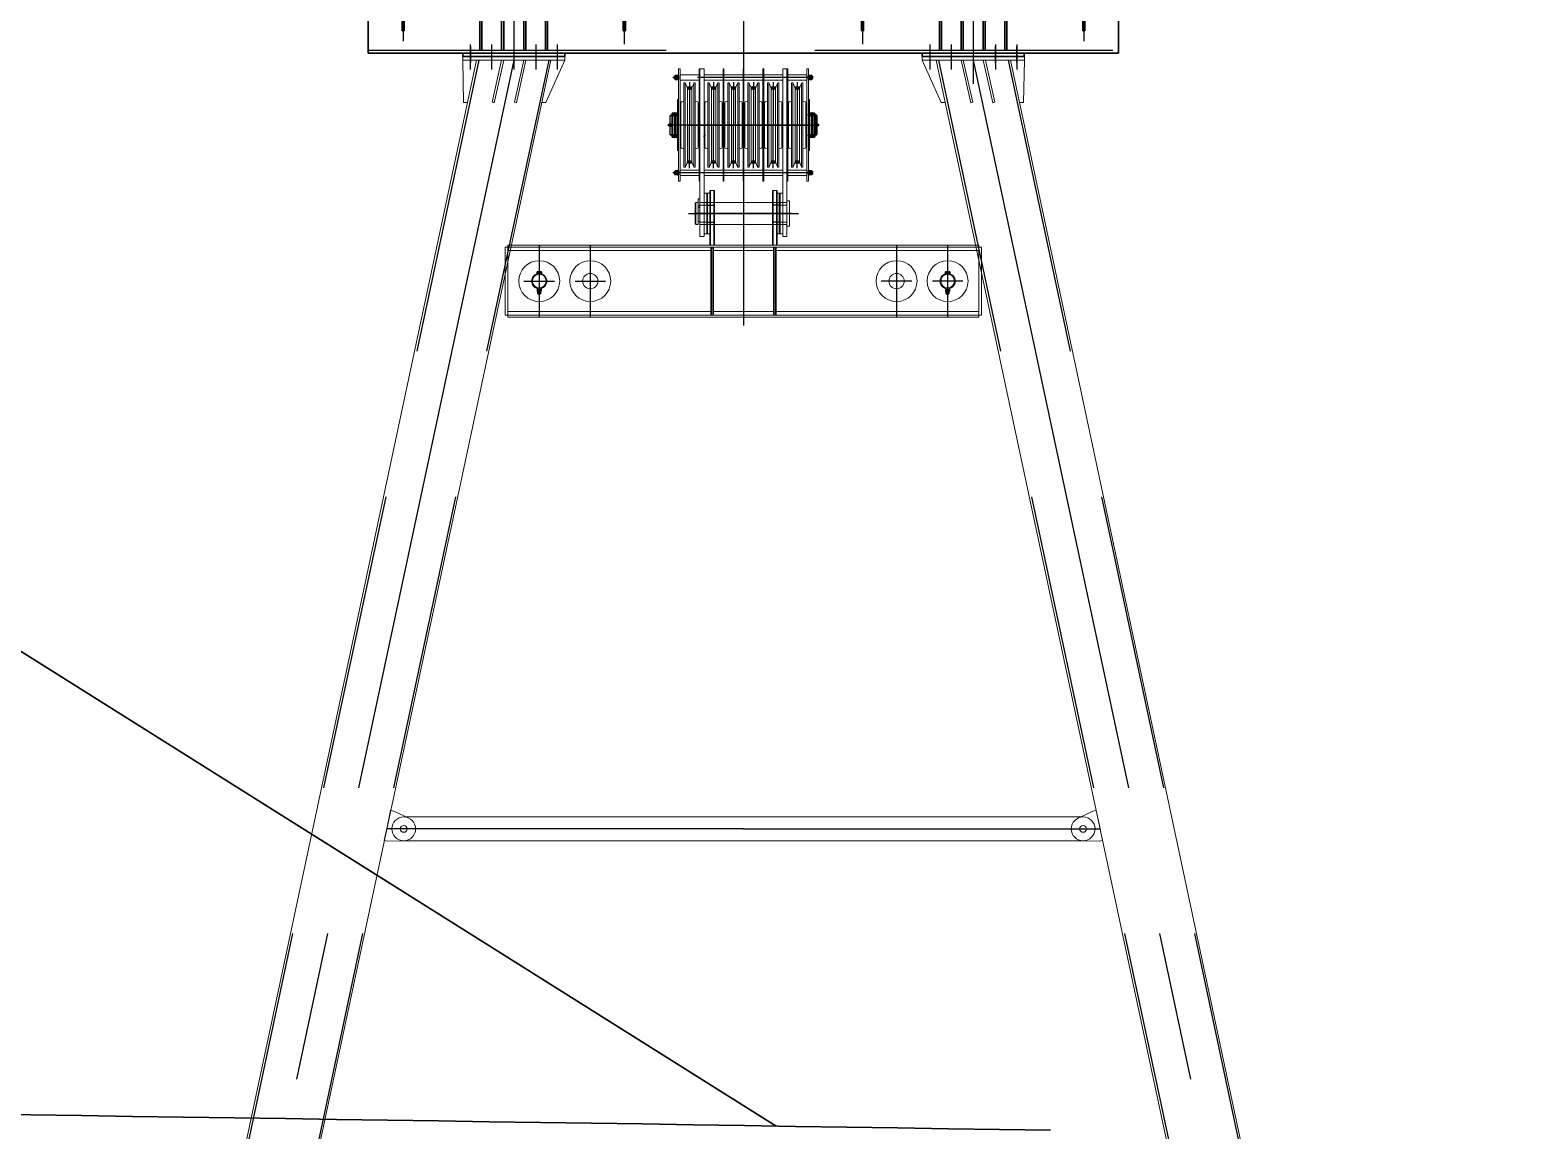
# Model space of a CAD drawing. Extents: x 1767995 to 4174245, y 542814 to 862564.
# Drawn here: x 2596542 to 2605273, y 671551 to 678020 of the extents above; entities that cross this region are included whole.
import ezdxf

# ---------------------------------------------------------------- set-up
doc = ezdxf.new("R2010")
doc.units = 0
doc.header["$LTSCALE"] = 3500
for name, pattern in [('CENTER', [2, 1.25, -0.25, 0.25, -0.25]), ('DASHED', [0.75, 0.5, -0.25]), ('DIVIDE', [1.25, 0.5, -0.25, 0, -0.25, 0, -0.25])]:
    doc.linetypes.add(name, pattern=pattern)
for name, color, linetype, lineweight in [('1轮廓实线层', 7, 'Continuous', 30), ('6标注线', 7, 'Continuous', 13), ('桥 构造粗实', 1, 'Continuous', 30)]:
    doc.layers.add(name, color=color, linetype=linetype, lineweight=lineweight)
for name, color, linetype in [('2细线层', 4, 'Continuous'), ('3中心线层', 1, 'CENTER'), ('4虚线层', 6, 'DASHED'), ('5剖面线层', 2, 'Continuous'), ('7标注层', 4, 'Continuous')]:
    doc.layers.add(name, color=color, linetype=linetype)

# ---------------------------------------------------------------- blocks, each defined once
blk = doc.blocks.new('AA')
for p, q in [((9834.1, -6571.5), (6866.8, -20498.8)), ((10269.6, -6571.5), (7283.5, -20587.4)), ((10351.9, -6551.5), (9751.9, -6551.5)), ((9751.9, -6551.5), (9751.9, -6571.5)), ((9751.9, -6571.5), (10351.9, -6571.5)), ((9756, -6821.5), (9751.9, -6571.5)), ((9751.9, -6571.5), (9834.1, -6571.5)), ((9980.7, -6571.5), (9925.6, -6820.2)), ((9993, -6571.5), (9937.3, -6822.8)), ((10051.9, -6571.5), (10351.9, -6571.5)), ((10110.7, -6571.5), (10055.6, -6820.2)), ((10123, -6571.5), (10067.3, -6822.8)), ((10241.5, -6821.5), (10351.9, -6571.5)), ((10351.9, -6571.5), (10269.6, -6571.5)), ((10351.9, -6571.5), (10351.9, -6551.5)), ((9781, -6821.5), (9756, -6821.5)), ((9937.3, -6822.8), (9925.6, -6820.2)), ((10067.3, -6822.8), (10055.6, -6820.2)), ((10216.5, -6821.5), (10241.5, -6821.5))]:
    blk.add_line(p, q)
at = {"layer": '3中心线层'}
for p, q in [((9796.8, -6480.2), (9796.8, -6626.6)), ((9921.9, -6480.2), (9921.9, -6626.6)), ((10051.9, -6480.2), (10051.9, -6626.6)), ((10181.9, -6480.2), (10181.9, -6626.6)), ((10306.9, -6480.2), (10306.9, -6626.6)), ((10051.9, -6571.5), (7002.3, -20885.5))]:
    blk.add_line(p, q, dxfattribs=at)
at = {"layer": '4虚线层'}
for p, q in [((9846.4, -6571.5), (6878.5, -20501.3)), ((10257.4, -6571.5), (7271.7, -20584.9))]:
    blk.add_line(p, q, dxfattribs=at)
blk = doc.blocks.new('SX')
for p, q in [((332647.7, 3425.3), (332577.7, 3175.3)), ((332647.7, 3425.3), (332667.7, 3425.3)), ((332861.7, 3425.3), (332841.7, 3425.3)), ((332861.7, 3425.3), (332931.7, 3175.3)), ((333947.7, 3425.3), (333877.7, 3175.3)), ((333947.7, 3425.3), (333967.7, 3425.3)), ((334161.7, 3425.3), (334141.7, 3425.3)), ((334161.7, 3425.3), (334231.7, 3175.3)), ((335347.7, 3425.3), (335277.7, 3175.3)), ((335347.7, 3425.3), (335367.7, 3425.3)), ((335561.7, 3425.3), (335541.7, 3425.3)), ((335561.7, 3425.3), (335631.7, 3175.3)), ((336647.7, 3425.3), (336577.7, 3175.3)), ((336647.7, 3425.3), (336667.7, 3425.3)), ((336861.7, 3425.3), (336841.7, 3425.3)), ((336861.7, 3425.3), (336931.7, 3175.3)), ((332577.7, 3175.3), (332577.7, 3135.3)), ((332577.7, 3175.3), (332931.7, 3175.3)), ((332577.7, 3155.3), (332931.7, 3155.3)), ((332931.7, 3175.3), (332931.7, 3135.3)), ((333877.7, 3175.3), (333877.7, 3135.3)), ((334231.7, 3175.3), (333877.7, 3175.3)), ((334231.7, 3155.3), (333877.7, 3155.3)), ((334231.7, 3175.3), (334231.7, 3135.3)), ((335277.7, 3175.3), (335277.7, 3135.3)), ((335277.7, 3175.3), (335631.7, 3175.3)), ((335277.7, 3155.3), (335631.7, 3155.3)), ((335631.7, 3175.3), (335631.7, 3135.3)), ((336577.7, 3175.3), (336577.7, 3135.3)), ((336931.7, 3175.3), (336577.7, 3175.3)), ((336931.7, 3155.3), (336577.7, 3155.3)), ((336931.7, 3175.3), (336931.7, 3135.3)), ((332549.7, 3135.3), (336959.7, 3135.3)), ((332549.7, 3135.3), (332549.7, 2735.3)), ((332748.7, 3117.3), (332748.7, 2867.3)), ((332760.7, 3117.3), (332760.7, 2867.3)), ((334048.7, 3117.3), (334048.7, 2867.3)), ((334060.7, 3117.3), (334060.7, 2867.3)), ((335448.7, 3117.3), (335448.7, 2867.3)), ((335460.7, 3117.3), (335460.7, 2867.3)), ((336748.7, 3117.3), (336748.7, 2867.3)), ((336760.7, 3117.3), (336760.7, 2867.3)), ((336959.7, 3135.3), (336959.7, 2735.3)), ((333206.2, 3003.3), (333206.2, 2753.3)), ((333218.2, 3003.3), (333206.2, 3003.3)), ((333218.2, 3003.3), (333218.2, 2753.3)), ((333333.7, 3003.3), (333333.7, 2753.3)), ((333345.7, 3003.3), (333333.7, 3003.3)), ((333345.7, 3003.3), (333345.7, 2753.3)), ((333463.7, 3003.3), (333463.7, 2753.3)), ((333463.7, 3003.3), (333475.7, 3003.3)), ((333475.7, 3003.3), (333475.7, 2753.3)), ((333591.2, 3003.3), (333591.2, 2753.3)), ((333591.2, 3003.3), (333603.2, 3003.3)), ((333603.2, 3003.3), (333603.2, 2753.3)), ((335906.2, 3003.3), (335906.2, 2753.3)), ((335918.2, 3003.3), (335906.2, 3003.3)), ((335918.2, 3003.3), (335918.2, 2753.3)), ((336033.7, 3003.3), (336033.7, 2753.3)), ((336045.7, 3003.3), (336033.7, 3003.3)), ((336045.7, 3003.3), (336045.7, 2753.3)), ((336163.7, 3003.3), (336163.7, 2753.3)), ((336163.7, 3003.3), (336175.7, 3003.3)), ((336175.7, 3003.3), (336175.7, 2753.3)), ((336291.2, 3003.3), (336291.2, 2753.3)), ((336291.2, 3003.3), (336303.2, 3003.3)), ((336303.2, 3003.3), (336303.2, 2753.3)), ((332748.7, 2867.3), (332760.7, 2867.3)), ((334048.7, 2867.3), (334060.7, 2867.3)), ((335460.7, 2867.3), (335448.7, 2867.3)), ((336760.7, 2867.3), (336748.7, 2867.3)), ((332549.7, 2735.3), (336959.7, 2735.3)), ((333104.7, 2735.3), (333104.7, 2715.3)), ((333104.7, 2715.3), (333704.7, 2715.3)), ((333704.7, 2735.3), (333704.7, 2715.3)), ((335804.7, 2735.3), (335804.7, 2715.3)), ((336404.7, 2715.3), (335804.7, 2715.3)), ((336404.7, 2735.3), (336404.7, 2715.3))]:
    blk.add_line(p, q)
at = {"color": 6, "linetype": 'DIVIDE'}
for p, q in [((332667.7, 3315.3), (332667.7, 3455.3)), ((332675.2, 3315.3), (332675.2, 3430.9)), ((332749.7, 3454.8), (332749.7, 3175.5)), ((332759.7, 3454.9), (332759.7, 3175.8)), ((332834.2, 3315.3), (332834.2, 3430.9)), ((332841.7, 3315.3), (332841.7, 3455.3)), ((333967.7, 3315.3), (333967.7, 3455.3)), ((333975.2, 3315.3), (333975.2, 3430.9)), ((334049.7, 3454.9), (334049.7, 3175.8)), ((334059.7, 3454.8), (334059.7, 3175.5)), ((334134.2, 3315.3), (334134.2, 3430.9)), ((334141.7, 3315.3), (334141.7, 3455.3)), ((335367.7, 3315.3), (335367.7, 3455.3)), ((335375.2, 3315.3), (335375.2, 3430.9)), ((335449.7, 3454.8), (335449.7, 3175.5)), ((335459.7, 3454.9), (335459.7, 3175.8)), ((335534.2, 3315.3), (335534.2, 3430.9)), ((335541.7, 3315.3), (335541.7, 3455.3)), ((336667.7, 3315.3), (336667.7, 3455.3)), ((336675.2, 3315.3), (336675.2, 3430.9)), ((336749.7, 3454.9), (336749.7, 3175.8)), ((336759.7, 3454.8), (336759.7, 3175.5)), ((336834.2, 3315.3), (336834.2, 3430.9)), ((336841.7, 3315.3), (336841.7, 3455.3)), ((332667.7, 3315.3), (332667.7, 3175.3)), ((332675.2, 3315.3), (332675.2, 3199.7)), ((332834.2, 3315.3), (332834.2, 3199.7)), ((332841.7, 3315.3), (332841.7, 3175.3)), ((333967.7, 3315.3), (333967.7, 3175.3)), ((333975.2, 3315.3), (333975.2, 3199.7)), ((334134.2, 3315.3), (334134.2, 3199.7)), ((334141.7, 3315.3), (334141.7, 3175.3)), ((335367.7, 3315.3), (335367.7, 3175.3)), ((335375.2, 3315.3), (335375.2, 3199.7)), ((335534.2, 3315.3), (335534.2, 3199.7)), ((335541.7, 3315.3), (335541.7, 3175.3)), ((336667.7, 3315.3), (336667.7, 3175.3)), ((336675.2, 3315.3), (336675.2, 3199.7)), ((336834.2, 3315.3), (336834.2, 3199.7)), ((336841.7, 3315.3), (336841.7, 3175.3))]:
    blk.add_line(p, q, dxfattribs=at)
at = {"layer": '3中心线层'}
for p, q in [((332754.7, 3500.9), (332754.7, 2805.4)), ((334054.7, 3500.9), (334054.7, 2813.6)), ((334054.7, 3500.9), (334054.7, 2789.1)), ((334754.7, 3541.7), (334754.7, 2594.4)), ((335454.7, 3500.9), (335454.7, 2813.6)), ((335454.7, 3500.9), (335454.7, 2789.1)), ((336754.7, 3500.9), (336754.7, 2805.4)), ((333404.7, 3427), (333404.7, 2645.2)), ((336104.7, 3427), (336104.7, 2555.2)), ((333149.7, 2774.6), (333149.7, 2680)), ((333274.7, 2775.4), (333274.7, 2681.6)), ((333534.7, 2772.5), (333534.7, 2686.5)), ((333659.7, 2779.7), (333659.7, 2676.7)), ((335849.7, 2779.7), (335849.7, 2676.7)), ((335974.7, 2772.5), (335974.7, 2686.5)), ((336234.7, 2775.4), (336234.7, 2681.6)), ((336359.7, 2774.6), (336359.7, 2680))]:
    blk.add_line(p, q, dxfattribs=at)
at = {"layer": '4虚线层'}
for p, q in [((332667.7, 3455.3), (332749.7, 3455.3)), ((332686.4, 3443.3), (332744, 3449.1)), ((332749.7, 3455.3), (332759.7, 3455.3)), ((332841.7, 3455.3), (332759.7, 3455.3)), ((332822.9, 3443.3), (332765.3, 3449.1)), ((333967.7, 3455.3), (334049.7, 3455.3)), ((333986.4, 3443.3), (334044, 3449.1)), ((334059.7, 3455.3), (334049.7, 3455.3)), ((334141.7, 3455.3), (334059.7, 3455.3)), ((334122.9, 3443.3), (334065.3, 3449.1)), ((335367.7, 3455.3), (335449.7, 3455.3)), ((335386.4, 3443.3), (335444, 3449.1)), ((335449.7, 3455.3), (335459.7, 3455.3)), ((335541.7, 3455.3), (335459.7, 3455.3)), ((335522.9, 3443.3), (335465.3, 3449.1)), ((336667.7, 3455.3), (336749.7, 3455.3)), ((336686.4, 3443.3), (336744, 3449.1)), ((336759.7, 3455.3), (336749.7, 3455.3)), ((336841.7, 3455.3), (336759.7, 3455.3)), ((336822.9, 3443.3), (336765.3, 3449.1)), ((332667.7, 3175.3), (332749.7, 3175.3)), ((332686.4, 3187.3), (332744, 3181.5)), ((332750.7, 3175.3), (332758.7, 3175.3)), ((332841.7, 3175.3), (332759.7, 3175.3)), ((332822.9, 3187.3), (332765.3, 3181.5)), ((333967.7, 3175.3), (334049.7, 3175.3)), ((333986.4, 3187.3), (334044, 3181.5)), ((334058.7, 3175.3), (334050.7, 3175.3)), ((334141.7, 3175.3), (334059.7, 3175.3)), ((334122.9, 3187.3), (334065.3, 3181.5)), ((335367.7, 3175.3), (335449.7, 3175.3)), ((335386.4, 3187.3), (335444, 3181.5)), ((335450.7, 3175.3), (335458.7, 3175.3)), ((335541.7, 3175.3), (335459.7, 3175.3)), ((335522.9, 3187.3), (335465.3, 3181.5)), ((336667.7, 3175.3), (336749.7, 3175.3)), ((336686.4, 3187.3), (336744, 3181.5)), ((336758.7, 3175.3), (336750.7, 3175.3)), ((336841.7, 3175.3), (336759.7, 3175.3)), ((336822.9, 3187.3), (336765.3, 3181.5)), ((332549.7, 3116.8), (336959.7, 3116.8)), ((332549.7, 2753.3), (336959.7, 2753.3))]:
    blk.add_line(p, q, dxfattribs=at)
for centre, radius, start, end in [((332687.7, 3430.9), 12.5, 95.71, 180), ((332743.4, 3455.3), 6.25, 275.71, 355.40308), ((332765.9, 3455.4), 6.29, 184.51084, 264.15787), ((332821.7, 3430.9), 12.5, 0, 84.29), ((333987.7, 3430.9), 12.5, 95.71, 180), ((334043.4, 3455.4), 6.29, 275.84213, 355.48916), ((334065.9, 3455.3), 6.25, 184.59692, 264.29), ((334121.7, 3430.9), 12.5, 0, 84.29), ((335387.7, 3430.9), 12.5, 95.71, 180), ((335443.4, 3455.3), 6.25, 275.71, 355.40308), ((335465.9, 3455.4), 6.29, 184.51084, 264.15787), ((335521.7, 3430.9), 12.5, 0, 84.29), ((336687.7, 3430.9), 12.5, 95.71, 180), ((336743.4, 3455.4), 6.29, 275.84213, 355.48916), ((336765.9, 3455.3), 6.25, 184.59692, 264.29), ((336821.7, 3430.9), 12.5, 0, 84.29), ((332687.7, 3199.7), 12.5, 180, 264.29), ((332743.4, 3175.3), 6.25, 2.08732, 84.29), ((332765.9, 3175.3), 6.29, 95.85282, 175.31007), ((332821.7, 3199.7), 12.5, 275.71, 0), ((333987.7, 3199.7), 12.5, 180, 264.29), ((334043.4, 3175.3), 6.29, 4.68993, 84.14718), ((334065.9, 3175.3), 6.25, 95.71, 177.91268), ((334121.7, 3199.7), 12.5, 275.71, 0), ((335387.7, 3199.7), 12.5, 180, 264.29), ((335443.4, 3175.3), 6.25, 2.08732, 84.29), ((335465.9, 3175.3), 6.29, 95.85282, 175.31007), ((335521.7, 3199.7), 12.5, 275.71, 0), ((336687.7, 3199.7), 12.5, 180, 264.29), ((336743.4, 3175.3), 6.29, 4.68993, 84.14718), ((336765.9, 3175.3), 6.25, 95.71, 177.91268), ((336821.7, 3199.7), 12.5, 275.71, 0)]:
    blk.add_arc(centre, radius, start, end, dxfattribs=at)
blk = doc.blocks.new('*U189')
for p, q in [((-9.8, 0), (9.8, 0)), ((-13.1, -14.7), (-13.1, -1.2)), ((9.8, -15.9), (-9.8, -15.9)), ((-6.5, -14.7), (-6.5, -1.2)), ((6.5, -14.7), (6.5, -1.2)), ((13.1, -1.2), (13.1, -14.7))]:
    blk.add_line(p, q)
for centre, radius, start, end in [((-9.8, -5.1), 5.08, 49.9424, 130.0576), ((0, -18.5), 18.5, 69.34022, 110.65978), ((-9.8, -10.8), 5.08, 229.9424, 310.0576), ((0, 2.6), 18.5, 249.34022, 290.65978), ((9.8, -5.1), 5.08, 49.9424, 130.0576), ((9.8, -10.8), 5.08, 229.9424, 310.0576)]:
    blk.add_arc(centre, radius, start, end)
at = {"layer": '3中心线层'}
blk.add_line((0, -15.9), (0, 0), dxfattribs=at)
blk = doc.blocks.new('qweaas')
for p, q in [((6262.9, -2144.9), (6278.9, -2144.9)), ((6278.9, -2129.9), (6302.9, -2129.9)), ((6671.9, -2129.9), (6647.9, -2129.9)), ((6687.9, -2144.9), (6671.9, -2144.9)), ((6262.9, -2384.9), (6278.9, -2384.9)), ((6687.9, -2384.9), (6671.9, -2384.9)), ((5075.4, -2461.9), (5091.4, -2461.9)), ((5075.4, -2461.9), (5075.4, -2861.9)), ((5091.4, -2449.9), (6475.4, -2449.9)), ((5091.4, -2449.9), (5091.4, -2873.9)), ((5091.4, -2461.9), (6475.4, -2461.9)), ((5091.4, -2482.7), (6284.9, -2482.7)), ((6296.9, -2482.7), (6475.4, -2482.7)), ((7859.4, -2449.9), (6475.4, -2449.9)), ((7859.4, -2461.9), (6475.4, -2461.9)), ((6653.9, -2482.7), (6475.4, -2482.7)), ((7859.4, -2482.7), (6665.9, -2482.7)), ((7859.4, -2449.9), (7859.4, -2873.9)), ((7875.4, -2461.9), (7859.4, -2461.9)), ((7875.4, -2461.9), (7875.4, -2861.9)), ((5075.4, -2861.9), (6475.4, -2861.9)), ((5091.4, -2841), (6284.9, -2841)), ((5091.4, -2873.9), (6475.4, -2873.9)), ((6296.9, -2841), (6475.4, -2841)), ((6653.9, -2841), (6475.4, -2841)), ((7875.4, -2861.9), (6475.4, -2861.9)), ((7859.4, -2873.9), (6475.4, -2873.9)), ((7859.4, -2841), (6665.9, -2841))]:
    blk.add_line(p, q)
for centre, radius in [((5275.4, -2661.9), 120), ((5275.4, -2661.9), 45), ((5575.4, -2661.9), 120), ((5575.4, -2661.9), 45), ((7375.4, -2661.9), 120), ((7375.4, -2661.9), 45), ((7675.4, -2661.9), 120), ((7675.4, -2661.9), 45), ((5275.4, -2661.9), 40), ((7675.4, -2661.9), 40)]:
    blk.add_circle(centre, radius)
at = {"layer": '1轮廓实线层'}
for p, q in [((6262.9, -2144.9), (6262.9, -2384.9)), ((6278.9, -2129.9), (6278.9, -2449.9)), ((6302.9, -2129.9), (6302.9, -2449.9)), ((6647.9, -2129.9), (6647.9, -2449.9)), ((6671.9, -2129.9), (6671.9, -2449.9)), ((6687.9, -2144.9), (6687.9, -2384.9)), ((6284.9, -2461.9), (6284.9, -2861.9)), ((6296.9, -2461.9), (6296.9, -2861.9)), ((6653.9, -2461.9), (6653.9, -2861.9)), ((6665.9, -2461.9), (6665.9, -2861.9)), ((5262.3, -2616.9), (5262.3, -2608.4)), ((5262.3, -2616.9), (5288.5, -2616.9)), ((5275.4, -2606.9), (5265.6, -2606.9)), ((5267.4, -2616.9), (5267.4, -2617.6)), ((5268.8, -2616.9), (5268.8, -2608.4)), ((5285.2, -2606.9), (5275.4, -2606.9)), ((5281.9, -2616.9), (5281.9, -2608.4)), ((5283.4, -2616.9), (5283.4, -2617.6)), ((5288.5, -2616.9), (5288.5, -2608.4)), ((7662.3, -2616.9), (7662.3, -2608.4)), ((7662.3, -2616.9), (7688.5, -2616.9)), ((7675.4, -2606.9), (7665.6, -2606.9)), ((7667.4, -2616.9), (7667.4, -2617.6)), ((7668.8, -2616.9), (7668.8, -2608.4)), ((7685.2, -2606.9), (7675.4, -2606.9)), ((7681.9, -2616.9), (7681.9, -2608.4)), ((7683.4, -2616.9), (7683.4, -2617.6)), ((7688.5, -2616.9), (7688.5, -2608.4)), ((5267.4, -2706.1), (5267.4, -2736.9)), ((5283.4, -2706.1), (5283.4, -2736.9)), ((7667.4, -2706.1), (7667.4, -2736.9)), ((7683.4, -2706.1), (7683.4, -2736.9)), ((5267.4, -2736.9), (5283.4, -2736.9)), ((7667.4, -2736.9), (7683.4, -2736.9))]:
    blk.add_line(p, q, dxfattribs=at)
for centre, radius, start, end in [((5265.6, -2611.2), 4.32, 40.73327, 139.26673), ((5275.4, -2621.9), 15, 64.17392, 115.82608), ((5285.2, -2611.2), 4.32, 40.73327, 139.26673), ((7665.6, -2611.2), 4.32, 40.73327, 139.26673), ((7675.4, -2621.9), 15, 64.17392, 115.82608), ((7685.2, -2611.2), 4.32, 40.73327, 139.26673)]:
    blk.add_arc(centre, radius, start, end, dxfattribs=at)
at = {"layer": '2细线层'}
for p, q in [((5269, -2706.4), (5269, -2736.9)), ((5281.8, -2706.4), (5281.8, -2736.9)), ((7669, -2706.4), (7669, -2736.9)), ((7681.8, -2706.4), (7681.8, -2736.9))]:
    blk.add_line(p, q, dxfattribs=at)
at = {"layer": '3中心线层'}
for p, q in [((6475.4, -2110.4), (6475.4, -2923.2)), ((6197.3, -2264.9), (6753.4, -2264.9)), ((5275.4, -2449.9), (5275.4, -2873.9)), ((5575.4, -2449.9), (5575.4, -2873.9)), ((7375.4, -2449.9), (7375.4, -2873.9)), ((7675.4, -2449.9), (7675.4, -2873.9)), ((5185.6, -2661.9), (5365.2, -2661.9)), ((5485.6, -2661.9), (5665.2, -2661.9)), ((7465.2, -2661.9), (7285.6, -2661.9)), ((7765.2, -2661.9), (7585.6, -2661.9))]:
    blk.add_line(p, q, dxfattribs=at)
at = {"layer": '4虚线层'}
for p, q in [((6262.9, -2214.9), (6302.9, -2214.9)), ((6687.9, -2214.9), (6647.9, -2214.9)), ((6262.9, -2314.9), (6302.9, -2314.9)), ((6687.9, -2314.9), (6647.9, -2314.9))]:
    blk.add_line(p, q, dxfattribs=at)
for p in [(5275.4, -2706.9), (7675.4, -2706.9)]:
    blk.add_blockref('*U189', p)
blk = doc.blocks.new('00')
at = {"layer": '1轮廓实线层'}
h = blk.add_hatch(dxfattribs=at)
h.set_pattern_fill('JIS_LC_20', color=6, scale=0.1, style=0)
h.paths.add_polyline_path([(34019.5, -29282.4), (34004.5, -29282.4), (34004.5, -29293.4), (34019.5, -29293.4)])
h.paths.add_polyline_path([(34019.5, -29293.4), (34004.5, -29293.4), (34005.5, -29294.4), (34018.5, -29294.4)])
h.paths.add_polyline_path([(34019.5, -29408.4), (34004.5, -29408.4), (34004.5, -29419.4), (34019.5, -29419.4)])
h.paths.add_polyline_path([(34018.5, -29407.4), (34005.5, -29407.4), (34004.5, -29408.4), (34019.5, -29408.4)])
for p, q in [((34006, -29280.9), (34004.5, -29282.4)), ((34004.5, -29282.4), (34019.5, -29282.4)), ((34004.5, -29282.4), (34004.5, -29419.4)), ((34004.5, -29293.4), (34019.5, -29293.4)), ((34004.5, -29293.4), (34005.5, -29294.4)), ((34005.5, -29294.4), (34018.5, -29294.4)), ((34005.5, -29294.4), (34005.5, -29407.4)), ((34006, -29280.9), (34018, -29280.9)), ((34018, -29280.9), (34019.5, -29282.4)), ((34018.5, -29294.4), (34019.5, -29293.4)), ((34018.5, -29294.4), (34018.5, -29407.4)), ((34019.5, -29282.4), (34019.5, -29419.4)), ((34004.5, -29408.4), (34005.5, -29407.4)), ((34004.5, -29408.4), (34019.5, -29408.4)), ((34004.5, -29419.4), (34019.5, -29419.4)), ((34006, -29420.9), (34004.5, -29419.4)), ((34005.5, -29407.4), (34018.5, -29407.4)), ((34006, -29420.9), (34018, -29420.9)), ((34018, -29420.9), (34019.5, -29419.4)), ((34018.5, -29407.4), (34019.5, -29408.4))]:
    blk.add_line(p, q)
at = {"layer": '3中心线层', "ltscale": 50}
blk.add_line((33998.3, -29350.9), (34031, -29350.9), dxfattribs=at)
blk = doc.blocks.new('*U184')
blk.add_line((13.2, 4.1), (13.2, 2))
at = {"layer": '1轮廓实线层'}
for p, q in [((-11.2, 4.1), (-11.2, 0)), ((1, 4.1), (-11.2, 4.1)), ((-11.2, 0), (0, 0)), ((0, 0), (-1.1, 4.1)), ((13.2, 0), (0, 0)), ((1, 4.1), (2.1, 0)), ((1, 4.1), (13.2, 4.1)), ((13.2, 4.1), (13.2, 0))]:
    blk.add_line(p, q, dxfattribs=at)
at = {"layer": '3中心线层'}
blk.add_line((1, 6.2), (1, -2.1), dxfattribs=at)
at = {"layer": '4虚线层'}
for p, q in [((-7.1, 4.1), (-7.1, 0)), ((9.1, 4.1), (9.1, 0))]:
    blk.add_line(p, q, dxfattribs=at)
blk = doc.blocks.new('*U185')
for p, q in [((-15.9, -9.8), (-15.9, 9.8)), ((-14.7, 13.1), (-1.2, 13.1)), ((-14.7, 6.5), (-1.2, 6.5)), ((0, 9.8), (0, -9.8)), ((-14.7, -6.5), (-1.2, -6.5)), ((-1.2, -13.1), (-14.7, -13.1))]:
    blk.add_line(p, q)
for centre, radius, start, end in [((-10.8, 9.8), 5.08, 139.9424, 220.0576), ((2.6, 0), 18.5, 159.34022, 200.65978), ((-5.1, 9.8), 5.08, 319.9424, 40.0576), ((-18.5, 0), 18.5, 339.34022, 20.65978), ((-10.8, -9.8), 5.08, 139.9424, 220.0576), ((-5.1, -9.8), 5.08, 319.9424, 40.0576)]:
    blk.add_arc(centre, radius, start, end)
at = {"layer": '3中心线层'}
blk.add_line((-15.9, 0), (0, 0), dxfattribs=at)
blk = doc.blocks.new('awefasdfasf')
for p, q in [((-792.4, 1389.6), (-790.9, 1391.1)), ((-792.4, 1389.6), (-792.4, 1143.6)), ((-786.6, 1391.1), (-790.9, 1391.1)), ((-784.5, 1390.5), (-784.5, 1143.6)), ((-783, 1388.8), (-771.3, 1361.7)), ((-771.3, 1361.7), (-771.3, 1143.6)), ((-734.9, 1388.8), (-746.5, 1361.7)), ((-746.5, 1361.7), (-746.5, 1143.6)), ((-733.4, 1390.5), (-733.4, 1143.6)), ((-731.2, 1391.1), (-727, 1391.1)), ((-725.5, 1389.6), (-727, 1391.1)), ((-725.5, 1389.6), (-725.5, 1143.6)), ((-807.1, 1279.9), (-809.9, 1276.1)), ((-809.9, 1276.1), (-809.9, 1143.6)), ((-807.1, 1279.9), (-792.4, 1282.8)), ((-710.8, 1279.9), (-725.5, 1282.8)), ((-710.8, 1279.9), (-707.9, 1276.1)), ((-707.9, 1276.1), (-707.9, 1143.6)), ((-809.9, 1011.1), (-809.9, 1143.6)), ((-792.4, 897.6), (-792.4, 1143.6)), ((-784.5, 896.7), (-784.5, 1143.6)), ((-771.3, 925.4), (-771.3, 1143.6)), ((-746.5, 925.4), (-746.5, 1143.6)), ((-733.4, 896.7), (-733.4, 1143.6)), ((-725.5, 897.6), (-725.5, 1143.6)), ((-707.9, 1011.1), (-707.9, 1143.6)), ((-807.1, 1007.2), (-809.9, 1011.1)), ((-807.1, 1007.2), (-792.4, 1004.4)), ((-710.8, 1007.2), (-725.5, 1004.4)), ((-710.8, 1007.2), (-707.9, 1011.1)), ((-792.4, 897.6), (-790.9, 896.1)), ((-786.6, 896.1), (-790.9, 896.1)), ((-783, 898.4), (-771.3, 925.4)), ((-734.9, 898.4), (-746.5, 925.4)), ((-731.2, 896.1), (-727, 896.1)), ((-725.5, 897.6), (-727, 896.1))]:
    blk.add_line(p, q)
for centre, start, end in [((-786.6, 1387.1), 25.02496, 90), ((-731.2, 1387.1), 90, 154.97504), ((-786.6, 900.1), 270, 334.97504), ((-731.2, 900.1), 205.02496, 270)]:
    blk.add_arc(centre, 4, start, end)
at = {"layer": '1轮廓实线层'}
for centre, start, end in [((-758.9, 1367.1), 203.35189, 270), ((-758.9, 1367.1), 270, 336.64811), ((-758.9, 920.1), 90, 156.64811), ((-758.9, 920.1), 23.35189, 90)]:
    blk.add_arc(centre, 13.5, start, end, dxfattribs=at)
at = {"layer": '3中心线层'}
for p, q in [((-774.9, 1365.6), (-742.9, 1365.6)), ((-742.9, 1365.6), (-774.9, 1365.6)), ((-774.9, 921.6), (-742.9, 921.6)), ((-742.9, 921.6), (-774.9, 921.6))]:
    blk.add_line(p, q, dxfattribs=at)
at = {"layer": '3中心线层', "ltscale": 50}
for p, q in [((-758.9, 1396.6), (-758.9, 1143.6)), ((-681.4, 1143.6), (-836.5, 1143.6)), ((-758.9, 892.1), (-758.9, 1143.6))]:
    blk.add_line(p, q, dxfattribs=at)
blk = doc.blocks.new('waersdff')
at = {"layer": '5剖面线层'}
h = blk.add_hatch(dxfattribs=at)
h.set_pattern_fill('ANSI31', color=256, style=0)
h.set_pattern_definition([(315, (197.253, 76.1963), (-2.245064, -2.245064), [])])
h.paths.add_polyline_path([(996.5, -1132.4), (996.5, -1127.4), (991.5, -1127.4), (991.5, -1132.4)])
for p, q in [((840.5, -779.4), (815.5, -779.4)), ((815.5, -795.4), (815.5, -779.4)), ((840.5, -1067.4), (840.5, -737.4)), ((840.5, -737.4), (850.5, -737.4)), ((850.5, -1067.4), (850.5, -737.4)), ((850.5, -771.4), (962.5, -771.4)), ((962.5, -1067.4), (962.5, -737.4)), ((962.5, -737.4), (967.5, -737.4)), ((967.5, -1067.4), (967.5, -737.4)), ((967.5, -737.4), (991.5, -737.4)), ((991.5, -1067.4), (991.5, -737.4)), ((991.5, -771.2), (1103.5, -771.2)), ((1103.5, -1067.4), (1103.5, -737.2)), ((1103.5, -737.2), (1108.5, -737.2)), ((1108.5, -1067.4), (1108.5, -737.2)), ((1108.5, -771.2), (1220.5, -771.2)), ((1220.5, -1067.4), (1220.5, -737.2)), ((1220.5, -737.2), (1225.5, -737.2)), ((1225.5, -1067.4), (1225.5, -737.2)), ((1225.5, -771.2), (1337.5, -771.2)), ((1337.5, -1067.4), (1337.5, -737.2)), ((1337.5, -737.2), (1342.5, -737.2)), ((1342.5, -1067.4), (1342.5, -737.2)), ((1342.5, -771.4), (1454.5, -771.4)), ((1454.5, -1067.4), (1454.5, -737.4)), ((1478.5, -737.4), (1454.5, -737.4)), ((1483.5, -737.4), (1478.5, -737.4)), ((1478.5, -1067.4), (1478.5, -737.4)), ((1483.5, -1067.4), (1483.5, -737.4)), ((1595.5, -771.4), (1483.5, -771.4)), ((1605.5, -737.4), (1595.5, -737.4)), ((1595.5, -1067.4), (1595.5, -737.4)), ((1605.5, -1067.4), (1605.5, -737.4)), ((1605.5, -779.3), (1630.5, -779.3)), ((1630.5, -795.3), (1630.5, -779.3)), ((840.5, -795.4), (815.5, -795.4)), ((850.5, -803.4), (962.5, -803.4)), ((991.5, -803.2), (1103.5, -803.2)), ((1108.5, -803.2), (1220.5, -803.2)), ((1225.5, -803.2), (1337.5, -803.2)), ((1342.5, -803.4), (1454.5, -803.4)), ((1595.5, -803.4), (1483.5, -803.4)), ((1605.5, -795.3), (1630.5, -795.3)), ((835.5, -917.4), (840.5, -917.4)), ((835.5, -1007.4), (835.5, -917.4)), ((1610.5, -917.4), (1605.5, -917.4)), ((1610.5, -1007.4), (1610.5, -917.4)), ((793, -1009.9), (791, -1012)), ((791, -1012), (791, -1067.4)), ((793, -1124.9), (793, -1009.9)), ((838.5, -1009.9), (793, -1009.9)), ((820.5, -992.7), (818.5, -992.7)), ((818.5, -992.7), (818.5, -1009.9)), ((820.5, -1009.9), (820.5, -992.7)), ((850.5, -1002.4), (855.5, -1002.4)), ((962.5, -1002.4), (957.5, -1002.4)), ((996.5, -1002.4), (991.5, -1002.4)), ((1098.5, -1002.2), (1103.5, -1002.2)), ((1108.5, -1002.2), (1113.5, -1002.2)), ((1215.5, -1002.2), (1220.5, -1002.2)), ((1225.5, -1002.2), (1230.5, -1002.2)), ((1332.5, -1002.2), (1337.5, -1002.2)), ((1342.5, -1002.2), (1347.5, -1002.2)), ((1454.5, -1002.4), (1449.5, -1002.4)), ((1483.5, -1002.4), (1488.5, -1002.4)), ((1595.5, -1002.4), (1590.5, -1002.4)), ((1595.5, -1007.4), (1610.5, -1007.4)), ((1605.5, -1007.4), (1610.5, -1007.4)), ((1607.5, -1009.9), (1653, -1009.9)), ((1625.5, -1009.9), (1625.5, -992.7)), ((1625.5, -992.7), (1627.5, -992.7)), ((1627.5, -992.7), (1627.5, -1009.9)), ((1653, -1009.9), (1655, -1012)), ((1655, -1012), (1655, -1067.4)), ((791, -1067.4), (791, -1061.9)), ((791, -1122.8), (791, -1067.4)), ((791, -1067.4), (791, -1072.9)), ((793, -1124.9), (791, -1122.8)), ((838.5, -1124.9), (793, -1124.9)), ((798, -1062.4), (798, -1067.4)), ((798, -1072.4), (798, -1067.4)), ((818.5, -1142.1), (818.5, -1124.9)), ((820.5, -1124.9), (820.5, -1142.1)), ((835.5, -1127.4), (835.5, -1217.4)), ((840.5, -1067.4), (840.5, -1397.4)), ((850.5, -1067.4), (850.5, -1397.4)), ((850.5, -1132.4), (855.5, -1132.4)), ((962.5, -1132.4), (957.5, -1132.4)), ((962.5, -1067.4), (962.5, -1397.4)), ((967.5, -1067.4), (967.5, -1722.4)), ((991.5, -1067.4), (991.5, -1722.4)), ((996.5, -1132.4), (991.5, -1132.4)), ((1098.5, -1132.6), (1103.5, -1132.6)), ((1103.5, -1067.4), (1103.5, -1397.6)), ((1108.5, -1067.4), (1108.5, -1397.6)), ((1108.5, -1132.6), (1113.5, -1132.6)), ((1215.5, -1132.6), (1220.5, -1132.6)), ((1220.5, -1067.4), (1220.5, -1397.6)), ((1225.5, -1067.4), (1225.5, -1397.6)), ((1225.5, -1132.6), (1230.5, -1132.6)), ((1332.5, -1132.6), (1337.5, -1132.6)), ((1337.5, -1067.4), (1337.5, -1397.6)), ((1342.5, -1067.4), (1342.5, -1397.6)), ((1342.5, -1132.6), (1347.5, -1132.6)), ((1454.5, -1132.4), (1449.5, -1132.4)), ((1454.5, -1067.4), (1454.5, -1397.6)), ((1454.5, -1127.4), (1454.5, -1722.4)), ((1478.5, -1067.4), (1478.5, -1722.4)), ((1483.5, -1067.4), (1483.5, -1397.4)), ((1483.5, -1132.4), (1488.5, -1132.4)), ((1595.5, -1132.4), (1590.5, -1132.4)), ((1595.5, -1067.4), (1595.5, -1397.4)), ((1595.5, -1127.4), (1610.5, -1127.4)), ((1605.5, -1067.4), (1605.5, -1397.4)), ((1607.5, -1124.9), (1653, -1124.9)), ((1610.5, -1127.4), (1610.5, -1217.4)), ((1625.5, -1124.9), (1625.5, -1142.1)), ((1627.5, -1142.1), (1627.5, -1124.9)), ((1647.9, -1062.4), (1647.9, -1067.4)), ((1647.9, -1072.4), (1647.9, -1067.4)), ((1653, -1124.9), (1655, -1122.8)), ((1655, -1067.4), (1655, -1061.9)), ((1655, -1067.4), (1655, -1072.9)), ((820.5, -1142.1), (818.5, -1142.1)), ((835.5, -1217.4), (840.5, -1217.4)), ((1610.5, -1217.4), (1605.5, -1217.4)), ((1625.5, -1142.1), (1627.5, -1142.1)), ((840.5, -1339.4), (815.5, -1339.4)), ((815.5, -1355.4), (815.5, -1339.4)), ((840.5, -1355.4), (815.5, -1355.4)), ((850.5, -1331.4), (962.5, -1331.4)), ((850.5, -1363.4), (962.5, -1363.4)), ((991.5, -1331.6), (1103.5, -1331.6)), ((991.5, -1363.6), (1103.5, -1363.6)), ((1108.5, -1331.6), (1220.5, -1331.6)), ((1108.5, -1363.6), (1220.5, -1363.6)), ((1225.5, -1331.6), (1337.5, -1331.6)), ((1225.5, -1363.6), (1337.5, -1363.6)), ((1342.5, -1331.4), (1454.5, -1331.4)), ((1342.5, -1331.6), (1454.5, -1331.6)), ((1342.5, -1363.4), (1454.5, -1363.4)), ((1342.5, -1363.6), (1454.5, -1363.6)), ((1595.5, -1331.4), (1483.5, -1331.4)), ((1595.5, -1363.4), (1483.5, -1363.4)), ((1605.5, -1339.4), (1630.5, -1339.4)), ((1605.5, -1355.4), (1630.5, -1355.4)), ((1630.5, -1355.4), (1630.5, -1339.4)), ((840.5, -1397.4), (850.5, -1397.4)), ((962.5, -1397.4), (967.5, -1397.4)), ((1007.5, -1467.4), (991.5, -1467.4)), ((1007.5, -1467.4), (1007.5, -1707.4)), ((1103.5, -1397.6), (1108.5, -1397.6)), ((1220.5, -1397.6), (1225.5, -1397.6)), ((1337.5, -1397.6), (1342.5, -1397.6)), ((1438.5, -1467.4), (1438.5, -1707.4)), ((1438.5, -1467.4), (1454.5, -1467.4)), ((1483.5, -1397.4), (1478.5, -1397.4)), ((1605.5, -1397.4), (1595.5, -1397.4)), ((967.5, -1537.4), (1007.5, -1537.4)), ((1478.5, -1537.4), (1438.5, -1537.4)), ((967.5, -1637.4), (1007.5, -1637.4)), ((1478.5, -1637.4), (1438.5, -1637.4)), ((967.5, -1722.4), (991.5, -1722.4)), ((1007.5, -1707.4), (991.5, -1707.4)), ((1438.5, -1707.4), (1454.5, -1707.4)), ((1478.5, -1722.4), (1454.5, -1722.4))]:
    blk.add_line(p, q)
at = {"layer": '1轮廓实线层', "color": 6}
for p, q in [((838.5, -1010.9), (793, -1010.9)), ((838.5, -1007.4), (838.5, -1009.9)), ((838.5, -1124.9), (838.5, -1009.9)), ((838.5, -1124.9), (838.5, -1009.9)), ((1607.5, -1007.4), (1607.5, -1009.9)), ((1607.5, -1124.8), (1607.5, -1009.8)), ((1607.5, -1010.9), (1653, -1010.9)), ((838.5, -1123.9), (793, -1123.9)), ((838.5, -1127.4), (838.5, -1124.9)), ((1607.5, -1123.9), (1653, -1123.9)), ((1607.5, -1127.4), (1607.5, -1124.9))]:
    blk.add_line(p, q, dxfattribs=at)
at = {"layer": '1轮廓实线层', "color": 0}
for p, q in [((835.5, -1012.9), (835.5, -1009.9)), ((838.5, -1012.9), (835.5, -1012.9)), ((838.5, -1012.9), (838.5, -1007.4)), ((838.5, -1007.4), (838.5, -1009.9)), ((1605.5, -1007.4), (1607.5, -1007.4)), ((1607.5, -1007.4), (1607.5, -1009.9)), ((1607.5, -1124.9), (1607.5, -1009.9)), ((1607.5, -1012.9), (1610.5, -1012.9)), ((1610.5, -1009.9), (1654, -1009.9)), ((1610.5, -1124.9), (1610.5, -1009.9)), ((1653, -1060.4), (1653, -1009.9)), ((1655, -1012), (1655, -1067.4)), ((838.5, -1121.9), (835.5, -1121.9)), ((835.5, -1124.9), (835.5, -1121.9)), ((838.5, -1124.9), (838.5, -1121.9)), ((838.5, -1127.4), (838.5, -1124.9)), ((838.5, -1127.4), (838.5, -1124.9)), ((1607.5, -1121.9), (1610.5, -1121.9)), ((1607.5, -1127.4), (1607.5, -1124.9)), ((1610.5, -1124.9), (1654, -1124.9)), ((1653, -1124.9), (1653, -1071.6)), ((1655, -1122.8), (1655, -1067.4))]:
    blk.add_line(p, q, dxfattribs=at)
at = {"layer": '1轮廓实线层'}
for p, q in [((781, -1065), (782.6, -1064.2)), ((781, -1065), (781, -1067.4)), ((781, -1065), (781, -1067.4)), ((781, -1069.8), (781, -1067.4)), ((781, -1069.8), (781, -1067.4)), ((781, -1069.8), (782.6, -1070.6)), ((782.6, -1064.2), (782.6, -1067.4)), ((782.6, -1070.6), (782.6, -1067.4)), ((788, -1061), (788, -1067.4)), ((788, -1061), (791, -1061)), ((788, -1064.2), (791, -1064.2)), ((788, -1073.7), (788, -1067.4)), ((788, -1070.6), (791, -1070.6)), ((788, -1073.7), (791, -1073.7)), ((791, -1061), (791, -1067.4)), ((791, -1062.4), (798, -1062.4)), ((791, -1073.7), (791, -1067.4)), ((791, -1072.4), (798, -1072.4)), ((798, -1062.4), (799, -1063.1)), ((799, -1071.6), (798, -1072.4)), ((799, -1063.1), (799, -1067.4)), ((799, -1071.6), (799, -1067.4)), ((1647.9, -1062.4), (1647, -1063.1)), ((1647, -1063.1), (1647, -1067.4)), ((1647, -1071.6), (1647, -1067.4)), ((1647, -1071.6), (1647.9, -1072.4)), ((1655, -1062.4), (1647.9, -1062.4)), ((1655, -1072.4), (1647.9, -1072.4)), ((1655, -1061), (1655, -1067.4)), ((1658, -1061), (1655, -1061)), ((1658, -1064.2), (1655, -1064.2)), ((1655, -1073.7), (1655, -1067.4)), ((1658, -1070.6), (1655, -1070.6)), ((1658, -1073.7), (1655, -1073.7)), ((1658, -1061), (1658, -1067.4)), ((1658, -1073.7), (1658, -1067.4)), ((1663.4, -1064.2), (1663.4, -1067.4)), ((1665, -1065), (1663.4, -1064.2)), ((1663.4, -1070.6), (1663.4, -1067.4)), ((1665, -1069.8), (1663.4, -1070.6)), ((1665, -1065), (1665, -1067.4)), ((1665, -1065), (1665, -1067.4)), ((1665, -1069.8), (1665, -1067.4)), ((1665, -1069.8), (1665, -1067.4))]:
    blk.add_line(p, q, dxfattribs=at)
for centre, start, end in [((783.3, -1067.4), 67.55439, 101.65838), ((783.3, -1067.4), 258.34162, 292.4456), ((785.8, -1061.3), 247.5544, 312.16371), ((785.8, -1073.5), 47.83629, 112.44561), ((1660.2, -1061.3), 227.83629, 292.4456), ((1660.2, -1073.5), 67.55439, 132.16371), ((1662.7, -1067.4), 78.34162, 112.44561), ((1662.7, -1067.4), 247.5544, 281.65838)]:
    blk.add_arc(centre, 3.3, start, end, dxfattribs=at)
at = {"layer": '2细线层'}
for p, q in [((791, -1063.1), (799, -1063.1)), ((791, -1071.6), (799, -1071.6)), ((1655, -1063.1), (1647, -1063.1)), ((1655, -1071.6), (1647, -1071.6))]:
    blk.add_line(p, q, dxfattribs=at)
at = {"layer": '3中心线层'}
for p, q in [((1223, -720.4), (1223, -1704)), ((1603.4, -787.3), (953.5, -787.4)), ((781, -1067.4), (799, -1067.4)), ((781, -1067.4), (799, -1067.4)), ((781, -1067.4), (799, -1067.4)), ((1604.3, -1067.4), (900.9, -1067.4)), ((1665, -1067.4), (1647, -1067.4)), ((1665, -1067.4), (1647, -1067.4)), ((1665, -1067.4), (1647, -1067.4)), ((1603.4, -1347.4), (842.6, -1347.4)), ((900, -1587.4), (1546, -1587.4))]:
    blk.add_line(p, q, dxfattribs=at)
at = {"layer": '3中心线层', "ltscale": 50}
for p, q in [((840.5, -787.4), (807.5, -787.4)), ((840.5, -1347.4), (807.5, -1347.4))]:
    blk.add_line(p, q, dxfattribs=at)
at = {"layer": '3中心线层', "color": 1}
blk.add_line((898.7, -1067.4), (1666, -1067.4), dxfattribs=at)
at = {"layer": '4虚线层', "color": 6}
for p, q in [((791, -1061.9), (806, -1061.9)), ((791, -1072.9), (806, -1072.9)), ((806, -1072.9), (806, -1061.9)), ((1655, -1061.9), (1640, -1061.9)), ((1640, -1072.9), (1640, -1061.9)), ((1655, -1072.9), (1640, -1072.9))]:
    blk.add_line(p, q, dxfattribs=at)
at = {"layer": '7标注层'}
for p, q in [((1610.5, -1011.4), (1654.4, -1011.4)), ((1610.5, -1123.4), (1654.4, -1123.4))]:
    blk.add_line(p, q, dxfattribs=at)
at = {"layer": '7标注层', "color": 0}
for p, q in [((1653, -1009.9), (1655, -1012)), ((1653, -1124.9), (1655, -1122.8))]:
    blk.add_line(p, q, dxfattribs=at)
at = {"xscale": -1}
for name, p, rotation in [('*U185', (836.4, -787.4), 180), ('*U184', (836.4, -788.4), 270), ('awefasdfasf', (1665.4, 76.2), 180), ('awefasdfasf', (1806.4, 76.2), 180), ('awefasdfasf', (1923.4, 76.2), 180), ('awefasdfasf', (2040.4, 76.2), 180), ('awefasdfasf', (2157.4, 76.2), 180), ('*U185', (836.4, -1347.4), 180), ('*U184', (836.4, -1348.4), 270)]:
    blk.add_blockref(name, p, dxfattribs=dict(at, rotation=rotation))
for name, p, rotation in [('*U184', (1609.6, -788.3), 90), ('*U185', (1609.6, -787.3), 180), ('awefasdfasf', (780.6, 76.2), 180), ('*U184', (1609.6, -1348.4), 90), ('*U185', (1609.6, -1347.4), 180)]:
    blk.add_blockref(name, p, dxfattribs=dict(rotation=rotation))
at = {"layer": '1轮廓实线层', "color": 6, "rotation": 180}
for p in [(34823, -30418.3), (34840, -30418.3)]:
    blk.add_blockref('00', p, dxfattribs=at)
at = {"layer": '1轮廓实线层', "color": 6, "xscale": -1, "rotation": 180}
for p in [(-32394, -30418.3), (-32377, -30418.3)]:
    blk.add_blockref('00', p, dxfattribs=at)
blk = doc.blocks.new('asdqf2f')
for p, q in [((868.4, 2886.2), (853.4, 2886.2)), ((853.4, 2886.2), (853.4, 2736.2)), ((868.4, 2886.2), (868.4, 2736.2)), ((868.4, 2876.2), (1379.4, 2876.2)), ((1379.4, 2876.2), (1379.4, 2746.2)), ((1379.4, 2857.2), (1390.4, 2857.2)), ((1390.4, 2876.2), (1403.4, 2876.2)), ((1390.4, 2857.2), (1390.4, 2876.2)), ((1390.4, 2746.2), (1390.4, 2876.2)), ((1403.4, 2746.2), (1403.4, 2876.2)), ((1403.4, 2876.2), (1408.4, 2873.3)), ((1408.4, 2873.3), (1408.4, 2749.1)), ((868.4, 2736.2), (853.4, 2736.2)), ((868.4, 2746.2), (1379.4, 2746.2)), ((1379.4, 2765.2), (1390.4, 2765.2)), ((1390.4, 2765.2), (1390.4, 2746.2)), ((1390.4, 2746.2), (1403.4, 2746.2)), ((1403.4, 2746.2), (1408.4, 2749.1))]:
    blk.add_line(p, q)
at = {"layer": '3中心线层'}
blk.add_line((843.4, 2811.2), (1410.9, 2811.2), dxfattribs=at)
blk = doc.blocks.new('A$C8d28a030')
for p, q in [((2677.6, 10482.4), (2696.3, 10570.5)), ((2715.9, 10566.3), (2696.3, 10570.5)), ((2715.9, 10566.3), (2803, 10525.4)), ((6823.4, 10566.3), (6736.4, 10525.4)), ((6823.4, 10566.3), (6843, 10570.5)), ((6861.8, 10482.4), (6843, 10570.5)), ((2677.6, 10482.4), (2658.8, 10394.4)), ((4769.7, 10532), (2773.2, 10532)), ((4769.7, 10532), (6766.1, 10532)), ((6861.8, 10482.4), (6880.5, 10394.4)), ((2678.4, 10390.2), (2658.8, 10394.4)), ((2678.4, 10390.2), (2774.6, 10392.1)), ((4769.7, 10392), (2773.2, 10392)), ((4769.7, 10392), (6766.1, 10392)), ((6861, 10390.2), (6764.8, 10392.1)), ((6861, 10390.2), (6880.5, 10394.4))]:
    blk.add_line(p, q)
blk.add_lwpolyline([(4503.4, 14115.4), (4514.4, 14115.4), (4514.4, 14165.4), (4503.4, 14165.4)], close=True)
for centre, radius in [((2773.2, 10462), 70), ((2773.2, 10462), 20), ((6766.1, 10462), 70), ((6766.1, 10462), 20)]:
    blk.add_circle(centre, radius)
at = {"layer": '3中心线层'}
for q in [(2673.2, 10462), (6866.1, 10462)]:
    blk.add_line((4769.7, 10462), q, dxfattribs=at)
for name, p in [('AA', (-6632, 21553.5)), ('waersdff', (3546.9, 15666.8)), ('qweaas', (-1705.5, 16344.3))]:
    blk.add_blockref(name, p)
at = {"xscale": -1}
for name, p in [('AA', (16172.7, 21553.5)), ('asdqf2f', (5893.8, 11268.2))]:
    blk.add_blockref(name, p, dxfattribs=at)
at = {"layer": '1轮廓实线层'}
blk.add_blockref('SX', (-329984.8, 12286.7), dxfattribs=at)

msp = doc.modelspace()

# ---------------------------------------------------------------- linework, layer by layer
at = {"layer": '桥 构造粗实'}
msp.add_lwpolyline([(2594136.9, 675844.2), (2600930, 671575.5)], dxfattribs=at)
msp.add_lwpolyline([(2583360.7, 671819.9, -0.000799), (2602540.7, 671550.5)], format="xyb", dxfattribs=at)

# ---------------------------------------------------------------- block references
at = {"layer": '6标注线'}
msp.add_blockref('A$C8d28a030', (2595967, 662860.3), dxfattribs=at)

doc.saveas('drawing.dxf')
